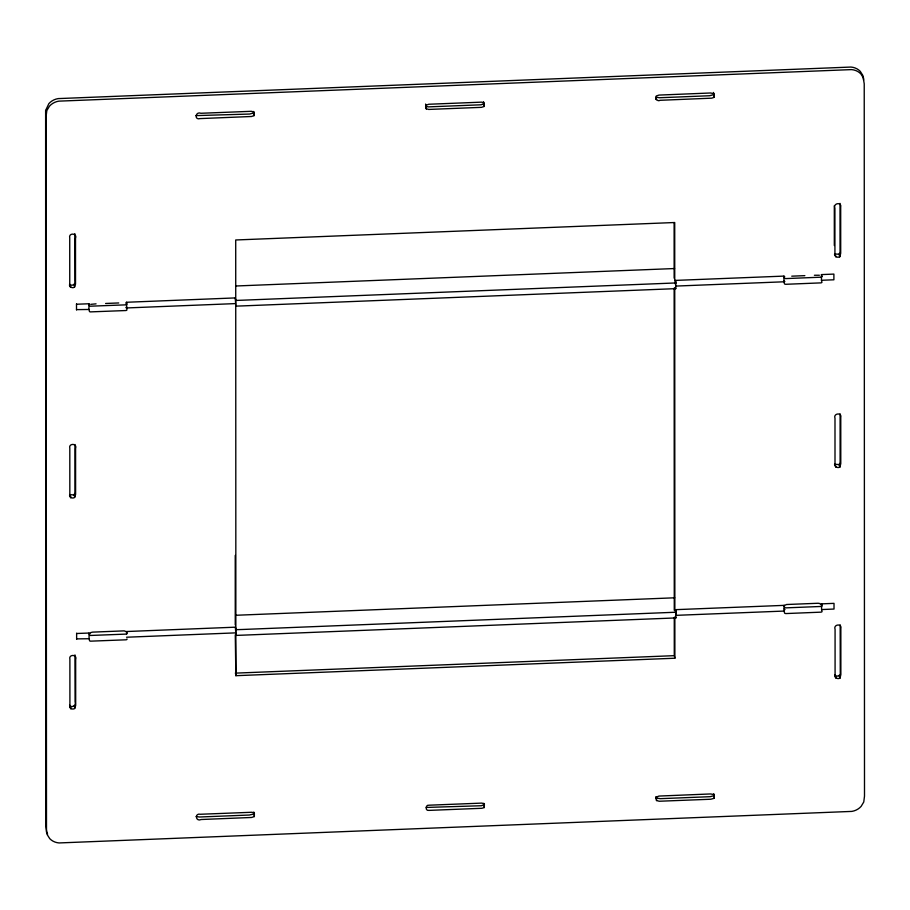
<?xml version="1.0" encoding="UTF-8"?>
<svg xmlns="http://www.w3.org/2000/svg" width="910" height="910" viewBox="0 0 910 910"><rect width="100%" height="100%" fill="white"/><g stroke="black" fill="none" stroke-linecap="round" stroke-linejoin="round"><path stroke-width="1.36" d="M235.246 297.923L235.826 306.113L242.003 305.919L675.755 288.652L675.755 282.953L242.003 300.22L235.826 300.425L235.246 297.923L126.433 302.268L126.888 309.866A1.547 0.637 0 0 1 125.842 310.537L90.409 311.891A1.638 0.671 0 0 1 89.476 311.504L88.953 309.468L76.52 309.627M76.508 309.923L76.508 303.929M126.956 638.911L127.013 639.139A1.547 0.637 0 0 1 125.967 639.81L90.534 641.163A1.638 0.671 0 0 1 89.601 640.765L89.078 638.729L76.633 638.888M76.633 639.195L76.633 633.201M656.349 99.702C654.552 93.502 656.19 102.773 660.114 100.293L711.722 98.166L714.009 97.381L713.508 92.445M783.965 277.539L784.738 276.708M784.09 605.673L786.524 604.513L818.181 603.262L820.172 603.603L820.604 604.593M254.106 115.388L254.072 112.01L251.365 111.304L200.917 113.272C195.377 111.077 194.092 120.427 200.098 118.596L251.649 116.48L254.106 115.525L253.503 111.441M425.607 104.047L426.21 108.677L428.69 109.439L481.652 107.334L484.12 106.379L483.54 101.738M484.12 106.379L483.972 102.694L481.538 102.147L428.792 104.252L426.221 105.185L426.21 108.677M484.268 807.534L484.382 803.837L481.799 803.109L429.065 805.202C425.311 804.406 425.095 811.322 428.94 810.389L481.925 808.285L484.268 807.534L483.801 803.314M126.513 306.932L125.933 307.614M254.345 816.543L254.368 813.028L251.911 812.266L200.359 814.257C194.421 812.846 195.582 822.117 201.19 819.512L251.638 817.464L254.345 816.543L253.776 812.004M655.894 796.614L656.519 800.538L659.227 801.244L710.812 799.23L714.327 798.263L713.77 793.782M714.327 798.263L714.27 794.566L710.505 793.952L658.954 796.068L656.497 797.035L656.519 800.538M713.508 94.64L709.641 95.743L659.511 97.745L655.746 97.154M714.009 97.381L714.066 93.673L710.551 92.991L658.965 95.084L656.258 96.005L656.235 99.52M195.957 115.604L249.624 114.046L253.503 112.965M483.79 804.793L481.322 805.737L426.255 807.443M425.607 106.129L428.087 106.891L481.049 104.787L483.528 103.831M834.88 253.97L839.1 254.254L840.044 251.968L840.01 203.385M839.907 256.688L840.703 253.207L840.692 207.287C842.091 201.611 832.695 203.055 834.914 208.276L834.925 252.957C832.536 257.496 842.262 259.214 839.304 254.14M253.742 813.995L249.363 815.03L199.449 817.009L196.116 816.497M834.925 464.259L839.145 464.589L840.112 462.36L840.101 413.777M839.953 467.035L840.783 463.554L840.772 417.622C842.239 412.116 832.968 413.197 834.993 418.338L835.005 463.019C832.445 467.603 842.205 469.719 839.361 464.487M834.845 674.902C836.563 677.745 841.511 675.345 840.271 672.035L840.18 624.806M840.032 678.075L840.863 674.583L840.851 628.662C842.319 623.157 833.048 624.226 835.073 629.379L835.084 674.06C832.525 678.644 842.285 680.76 839.441 675.527M713.736 795.715L710.221 796.682L660.307 798.673L655.928 797.99M69.695 494.574L74.108 494.995L74.973 492.424L74.95 444.478M74.7 497.542L75.61 494.289L75.587 448.562C77.566 443.181 68.273 442.988 69.808 448.3L69.831 494.232C67.875 498.543 77.02 499.681 74.108 494.995M69.615 705.182C71.435 708.594 76.758 705.273 75.086 701.724L74.95 654.881M74.779 708.571L75.689 705.318L75.666 659.602C77.634 654.21 68.352 654.028 69.888 659.34L69.911 705.261C67.954 709.584 77.1 710.71 74.188 706.023M69.592 284.204C72.026 286.912 76.167 283.943 74.927 280.621L74.802 233.586M74.597 287.23L75.519 284.034L75.507 238.488C77.691 233.028 68.261 232.471 69.729 237.965L69.751 283.886C67.784 288.186 76.906 289.369 73.994 284.682M90.727 304.349L96.062 303.849M675.186 283.943L675.664 280.394L783.976 276.105L784.454 278.096A1.536 0.637 0 0 0 785.944 278.585L820.752 277.197A1.627 0.66 0 0 0 821.912 276.526M675.311 612.077L675.789 609.654L784.101 605.366L784.579 607.368A1.536 0.637 0 0 0 786.058 607.857L820.877 606.469A1.627 0.66 0 0 0 822.037 605.798L821.582 603.853L834.015 603.364L834.015 609.052L821.593 609.552L821.582 603.853M126.444 307.955L235.246 303.61M126.626 633.838L126.558 631.529L235.371 627.183L235.952 629.686L242.128 629.492L675.88 612.225L675.88 617.924L242.128 635.18L235.952 635.385L235.371 627.183M126.558 637.228L235.371 632.882M235.656 286.002L674.572 268.541M76.508 304.236L88.953 303.769L89.476 305.805A1.638 0.671 0 0 0 90.409 306.192L125.842 304.85A1.547 0.637 0 0 0 126.888 304.179L126.433 302.268M821.457 274.592L833.89 274.092L833.89 279.791L821.468 280.28L821.457 274.592L821.912 276.526M105.606 303.474L118.732 302.95M791.745 276.174L804.861 275.65M814.404 275.264L819.387 275.229M675.675 286.081L783.976 281.793L784.454 283.795A1.536 0.637 0 0 0 785.944 284.284L820.752 282.885A1.627 0.66 0 0 0 821.923 282.225L821.468 280.28M235.781 615.274L674.697 597.802M76.633 633.496L89.066 633.041L89.601 635.078A1.638 0.671 0 0 0 90.522 635.464L125.967 634.111A1.547 0.637 0 0 0 127.013 633.44L126.558 631.529M235.28 673.138L674.276 655.666L674.879 658.226L235.872 675.686L235.269 634.85M821.593 609.552L822.037 611.486A1.627 0.66 0 0 1 820.877 612.157L786.069 613.556A1.536 0.637 0 0 1 784.579 613.067L784.101 611.065L675.789 615.353L675.789 609.654M784.864 281.52L783.965 280.769M784.989 609.654L784.09 608.904M126.046 303.064L126.501 303.701M863.488 78.055L860.86 73.892A14.696 13.343 -13.2 0 0 851.521 69.604L58.797 101.147A14.696 13.343 -13.2 0 0 49.47 106.174L46.842 110.554L46.103 116.423L46.49 832.07M46.512 831.945L47.616 834.163M839.1 254.254L839.702 256.802M835.266 254.379L835.869 256.938M839.145 464.589L839.748 467.137M835.312 464.703L835.915 467.251M839.225 675.618L839.828 678.166M835.391 675.732L835.994 678.28M675.186 280.53L675.755 282.953M675.584 287.901L675.755 288.652M675.311 609.802L675.88 612.225M675.709 617.173L675.88 617.924M483.403 104.024L484.006 106.572M425.732 106.322L426.335 108.87M253.389 113.17L253.992 115.718M70.161 284.853L70.764 287.401M69.956 284.762L70.548 287.31M70.275 495.176L70.878 497.736M70.059 495.108L70.661 497.656M70.354 706.217L70.957 708.765M70.138 706.137L70.741 708.685M863.51 77.93L863.59 80.194M126.626 631.836L124.204 630.869L92.547 632.131L90.556 632.632L90.124 633.656M834.311 205.717L834.322 245.529M783.976 276.105L783.976 281.793M784.101 605.366L784.101 611.065M675.664 280.394L675.664 283.806M674.742 280.724L674.719 222.518L235.713 239.978L235.872 675.686M674.742 287.833L674.856 609.996M674.867 617.094L674.879 658.226M674.117 222.802L674.139 278.176M674.139 288.117L674.264 610.28M674.264 617.378L674.276 655.666M235.235 555.418L235.258 624.92M88.953 303.769L88.953 309.468M89.066 633.041L89.078 638.729M45.625 110.474L45.773 826.132L47.115 834.493L49.743 838.656A14.696 13.343 -13.2 0 0 59.07 842.944L851.806 811.402A14.696 13.343 -13.2 0 0 861.133 806.374L863.761 802.006L864.5 796.125L864.227 83.868L862.885 75.507L860.257 71.344A14.696 13.343 -13.2 0 0 850.93 67.056L58.194 98.599A14.696 13.343 -13.2 0 0 48.867 103.626L45.625 110.474"/></g></svg>
